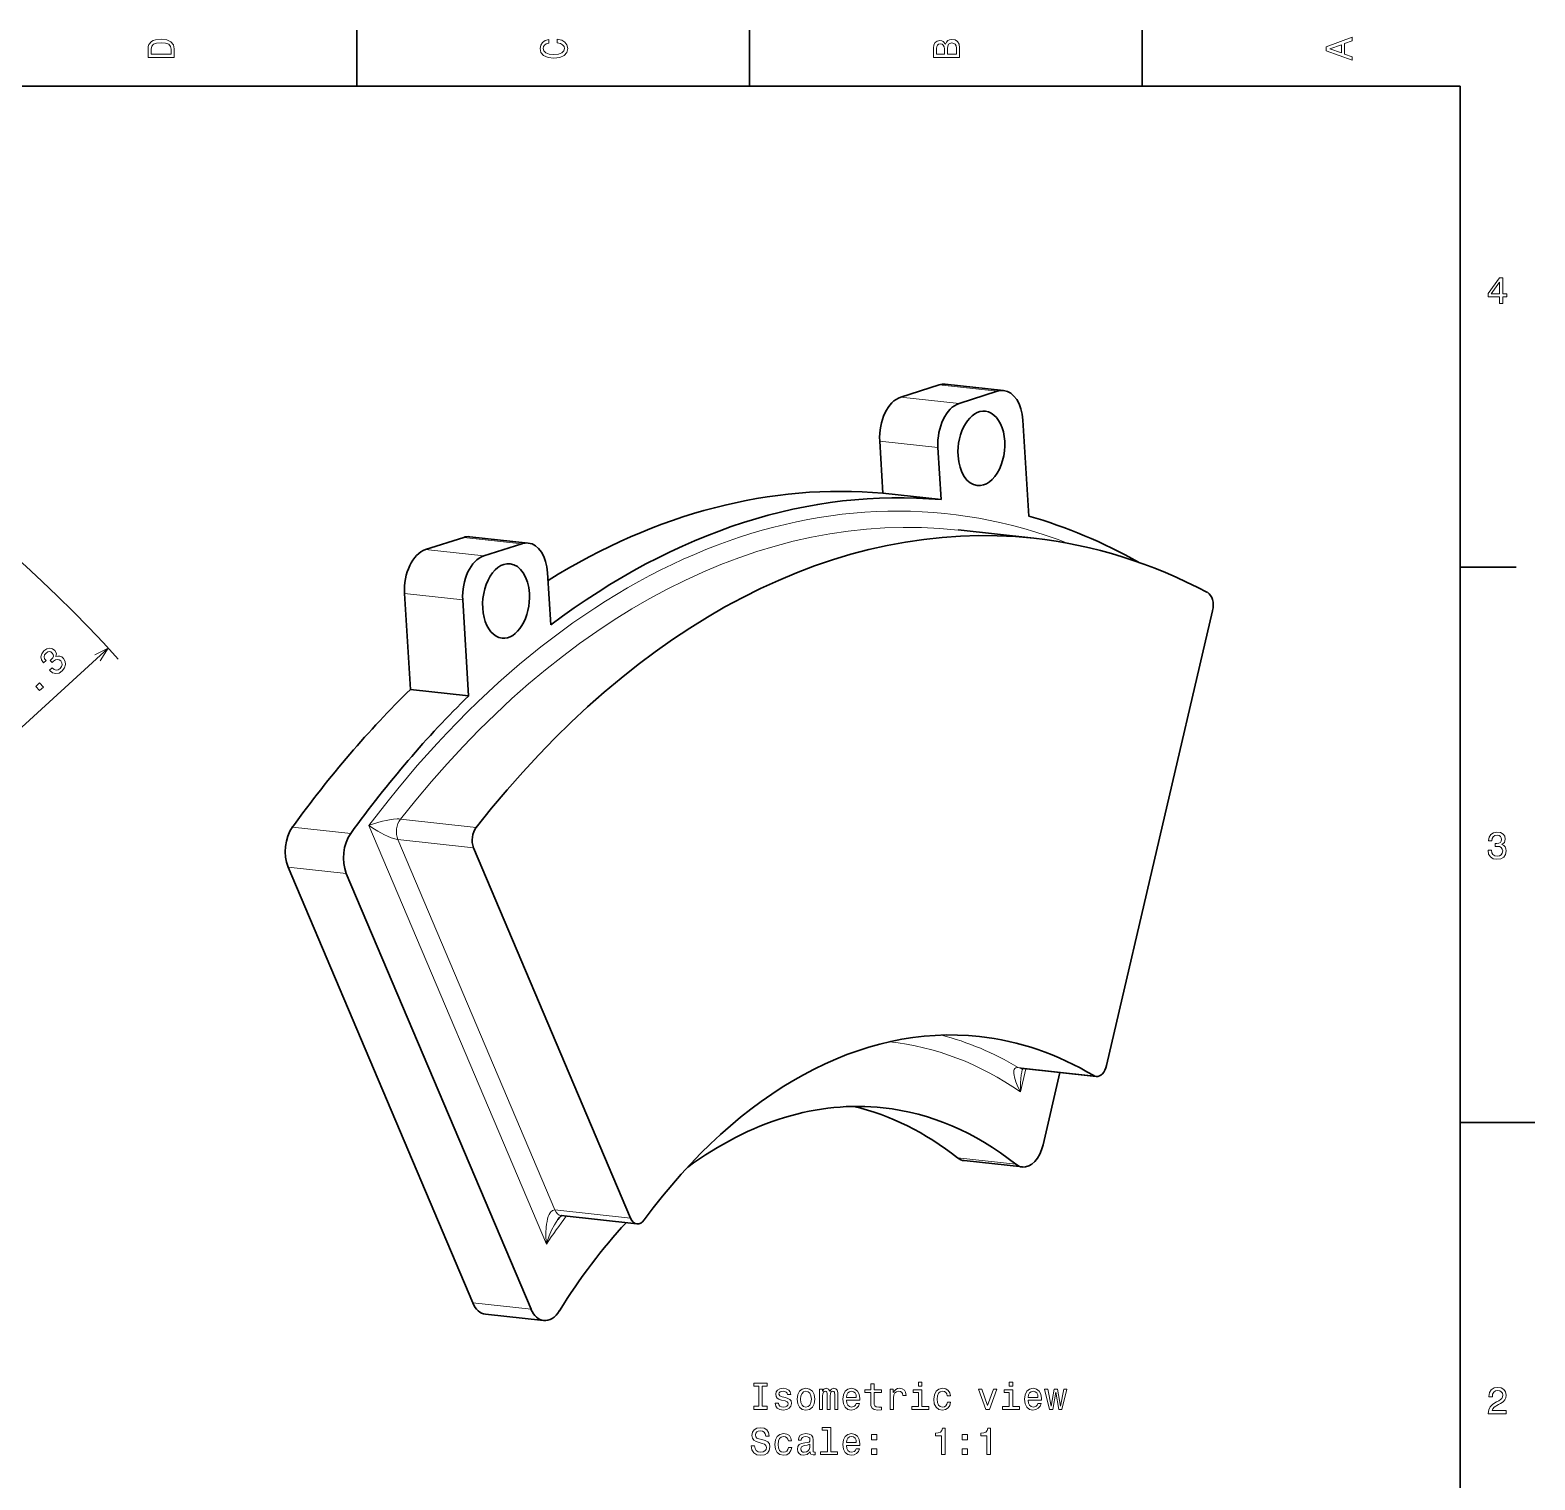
# Model space of a CAD drawing. Extents: x 0 to 420, y 0 to 297.
# Drawn here: x 218.8 to 420, y 100.7 to 294.5 of the extents above; entities that cross this region are included whole.
import ezdxf

# ---------------------------------------------------------------- set-up
doc = ezdxf.new("R2010")
doc.units = 0

msp = doc.modelspace()

# ---------------------------------------------------------------- linework, layer by layer
at = {"color": 7, "lineweight": 35, "ltscale": 0.1875}
for p, q in [((262.5, 287), (262.5, 294.5)), ((315, 287), (315, 294.5)), ((367.5, 287), (367.5, 294.5)), ((410, 222.7), (417.5, 222.7))]:
    msp.add_line(p, q, dxfattribs=at)
at = {"color": 7, "lineweight": 35}
for p, q in [((410, 287), (10, 287)), ((410, 10), (410, 287)), ((362.73, 156.11), (376.91, 216.9)), ((299.1, 135.7), (278.11, 185.21)), ((277.99, 124.38), (253.29, 182.64)), ((285.78, 123.54), (261.08, 181.79))]:
    msp.add_line(p, q, dxfattribs=at)
at = {"color": 7, "lineweight": 35, "ltscale": 0.134024}
for p, q in [((340.33, 247.09), (335.22, 245.45)), ((271.68, 225.06), (276.78, 226.7))]:
    msp.add_line(p, q, dxfattribs=at)
at = {"color": 7, "lineweight": 13, "ltscale": 0.195909}
for p, q in [((348.12, 246.24), (340.33, 247.09)), ((284.57, 225.85), (276.78, 226.7)), ((253.89, 187.98), (261.68, 187.13))]:
    msp.add_line(p, q, dxfattribs=at)
at = {"color": 7, "lineweight": 35, "ltscale": 0.195908}
for p, q in [((341.17, 247.18), (348.96, 246.33)), ((340.62, 231.74), (332.83, 232.59)), ((277.62, 226.79), (285.41, 225.94)), ((343.68, 143.4), (351.47, 142.55)), ((287.47, 122.02), (279.68, 122.87))]:
    msp.add_line(p, q, dxfattribs=at)
at = {"color": 7, "lineweight": 35, "ltscale": 0.134025}
for p, q in [((348.12, 246.24), (343.01, 244.6)), ((279.47, 224.22), (284.57, 225.85))]:
    msp.add_line(p, q, dxfattribs=at)
at = {"color": 7, "lineweight": 13, "ltscale": 0.195908}
for p, q in [((343.01, 244.6), (335.22, 245.45)), ((340.19, 238.72), (332.4, 239.57)), ((279.47, 224.22), (271.68, 225.06)), ((276.65, 218.33), (268.86, 219.18)), ((253.29, 182.64), (261.08, 181.79)), ((342.81, 143.77), (350.6, 142.92)), ((285.78, 123.54), (277.99, 124.38))]:
    msp.add_line(p, q, dxfattribs=at)
at = {"color": 7, "lineweight": 35, "ltscale": 0.320813}
for p, q in [((352.33, 229.55), (351.54, 242.36)), ((269.65, 206.37), (268.86, 219.18)), ((277.44, 205.53), (276.65, 218.33))]:
    msp.add_line(p, q, dxfattribs=at)
at = {"color": 7, "lineweight": 35, "ltscale": 0.174703}
for p, q in [((332.4, 239.57), (332.83, 232.59)), ((340.19, 238.72), (340.62, 231.74)), ((287.99, 221.97), (288.42, 215))]:
    msp.add_line(p, q, dxfattribs=at)
at = {"color": 7, "lineweight": 35, "ltscale": 0.25468}
msp.add_line((342.87, 227.69), (353, 226.58), dxfattribs=at)
at = {"color": 7, "lineweight": 13}
for p, q in [((229.24, 211.9), (108.81, 101.61)), ((287.83, 132.24), (264.11, 188.2)), ((288.97, 136.8), (267.98, 186.31))]:
    msp.add_line(p, q, dxfattribs=at)
at = {"color": 7, "lineweight": 35, "ltscale": 0.195909}
msp.add_line((277.44, 205.53), (269.65, 206.37), dxfattribs=at)
at = {"color": 7, "lineweight": 13, "ltscale": 0.25468}
for p, q in [((268.32, 189.04), (278.45, 187.94)), ((267.98, 186.31), (278.11, 185.21))]:
    msp.add_line(p, q, dxfattribs=at)
at = {"color": 7, "lineweight": 13, "ltscale": 0.254681}
for p, q in [((350.89, 155.85), (361.01, 154.75)), ((299.1, 135.7), (288.97, 136.8))]:
    msp.add_line(p, q, dxfattribs=at)
at = {"color": 7, "lineweight": 35, "ltscale": 0.254681}
for p, q in [((351.22, 155.74), (361.34, 154.64)), ((299.94, 134.94), (289.82, 136.04))]:
    msp.add_line(p, q, dxfattribs=at)
at = {"color": 7, "lineweight": 13, "ltscale": 0.07918}
msp.add_line((351.22, 152.58), (351.94, 155.66), dxfattribs=at)
at = {"color": 7, "lineweight": 35, "ltscale": 0.248136}
msp.add_line((354.24, 145.5), (356.5, 155.17), dxfattribs=at)
at = {"color": 7, "lineweight": 35, "ltscale": 0.25}
msp.add_line((410, 148.5), (420, 148.5), dxfattribs=at)
at = {"color": 7, "lineweight": 13}
for points in [[(234.58, 291.99), (234.58, 290.83), (238.08, 290.83), (238.08, 291.99), (237.97, 292.54), (237.63, 292.95), (237.08, 293.21), (236.33, 293.3), (235.57, 293.22), (235.26, 293.11), (235.02, 292.97), (234.69, 292.56), (234.61, 292.3)], [(235, 291.96), (235.08, 292.34), (235.31, 292.61), (235.72, 292.76), (236.33, 292.81), (236.92, 292.76), (237.34, 292.6), (237.58, 292.33), (237.66, 291.96), (237.66, 291.3), (235, 291.3)], [(289.28, 292.82), (289.71, 292.72), (290.01, 292.55), (290.19, 292.32), (290.26, 292.05), (290.16, 291.72), (289.89, 291.46), (289.45, 291.29), (288.83, 291.23), (288.22, 291.29), (287.77, 291.46), (287.5, 291.71), (287.41, 292.05), (287.46, 292.29), (287.6, 292.49), (287.82, 292.66), (288.14, 292.77), (288.14, 293.25), (287.66, 293.09), (287.3, 292.83), (287.07, 292.47), (286.99, 292.05), (287.11, 291.51), (287.47, 291.1), (288.05, 290.84), (288.83, 290.75), (289.62, 290.84), (290.2, 291.1), (290.56, 291.51), (290.68, 292.05), (290.58, 292.51), (290.32, 292.89), (289.88, 293.16), (289.28, 293.3)], [(341.19, 292.63), (340.9, 292.98), (340.7, 293.07), (340.46, 293.1), (340.08, 293.04), (339.81, 292.84), (339.64, 292.52), (339.58, 292.08), (339.58, 290.84), (343.08, 290.84), (343.08, 292.15), (343.01, 292.62), (342.81, 292.97), (342.48, 293.19), (342.03, 293.26), (341.74, 293.22), (341.49, 293.09), (341.31, 292.9)], [(341.04, 291.98), (341.04, 291.3), (340, 291.3), (340, 292.03), (340.03, 292.3), (340.12, 292.49), (340.28, 292.61), (340.51, 292.65), (340.74, 292.6), (340.9, 292.48), (341.01, 292.27)], [(342.66, 292.1), (342.66, 291.3), (341.46, 291.3), (341.46, 292.05), (341.49, 292.37), (341.6, 292.6), (341.78, 292.73), (342.04, 292.78), (342.32, 292.73), (342.51, 292.61), (342.63, 292.39)], [(395.58, 290.47), (395.58, 290.93), (394.55, 291.3), (394.55, 292.7), (395.58, 293.06), (395.58, 293.54), (392.08, 292.26), (392.08, 291.74)], [(394.13, 291.46), (392.58, 292), (394.13, 292.54)], [(415.28, 257.97), (415.73, 257.97), (415.73, 258.83), (416.23, 258.83), (416.23, 259.24), (415.73, 259.24), (415.73, 261.39), (415.27, 261.39), (413.74, 259.28), (413.74, 258.83), (415.28, 258.83)], [(414.16, 259.24), (415.28, 260.81), (415.28, 259.24)], [(221.4, 208.93), (221.43, 208.9), (221.81, 208.6), (222.23, 208.49), (222.67, 208.57), (223.09, 208.84), (223.42, 209.26), (223.56, 209.69), (223.5, 210.12), (223.26, 210.52), (223.03, 210.71), (222.79, 210.81), (222.53, 210.83), (222.26, 210.76), (222.32, 211.19), (222.11, 211.58), (221.79, 211.82), (221.43, 211.9), (221.04, 211.79), (220.64, 211.52), (220.36, 211.15), (220.25, 210.75), (220.32, 210.34), (220.58, 209.94), (220.61, 209.91), (220.94, 210.22), (220.75, 210.48), (220.69, 210.74), (220.75, 210.99), (220.94, 211.23), (221.16, 211.38), (221.37, 211.43), (221.57, 211.38), (221.76, 211.24), (221.89, 211.03), (221.92, 210.82), (221.83, 210.6), (221.64, 210.39), (221.49, 210.26), (221.76, 209.96), (221.93, 210.14), (222.2, 210.32), (222.46, 210.39), (222.69, 210.34), (222.9, 210.18), (223.06, 209.93), (223.1, 209.67), (223.02, 209.42), (222.82, 209.17), (222.56, 209), (222.28, 208.95), (222.01, 209.03), (221.75, 209.24)], [(220.07, 206.22), (220.58, 206.69), (220.08, 207.24), (219.56, 206.77)], [(413.73, 184.87), (413.73, 184.83), (413.81, 184.35), (414.05, 183.98), (414.42, 183.75), (414.91, 183.67), (415.44, 183.75), (415.83, 183.97), (416.08, 184.33), (416.18, 184.78), (416.13, 185.08), (416.02, 185.32), (415.84, 185.51), (415.6, 185.64), (415.93, 185.92), (416.04, 186.35), (415.97, 186.74), (415.75, 187.04), (415.4, 187.23), (414.91, 187.29), (414.46, 187.21), (414.11, 186.99), (413.89, 186.64), (413.81, 186.17), (413.81, 186.13), (414.26, 186.13), (414.3, 186.45), (414.43, 186.69), (414.64, 186.83), (414.94, 186.88), (415.2, 186.84), (415.39, 186.73), (415.51, 186.56), (415.55, 186.33), (415.51, 186.08), (415.39, 185.92), (415.18, 185.81), (414.89, 185.78), (414.69, 185.79), (414.69, 185.39), (414.94, 185.4), (415.26, 185.36), (415.49, 185.23), (415.64, 185.04), (415.69, 184.78), (415.63, 184.49), (415.48, 184.27), (415.25, 184.13), (414.94, 184.09), (414.63, 184.14), (414.39, 184.29), (414.25, 184.53), (414.19, 184.87)], [(316.24, 110.58), (315.59, 110.58), (315.59, 110.15), (317.35, 110.15), (317.35, 110.58), (316.7, 110.58), (316.7, 113.23), (317.35, 113.23), (317.35, 113.65), (315.59, 113.65), (315.59, 113.23), (316.24, 113.23)], [(319.79, 111.73), (319.36, 111.83), (319.04, 111.95), (318.93, 112.18), (318.97, 112.35), (319.07, 112.47), (319.24, 112.55), (319.49, 112.58), (319.73, 112.55), (319.91, 112.46), (320.03, 112.32), (320.08, 112.14), (320.52, 112.14), (320.52, 112.15), (320.44, 112.48), (320.24, 112.73), (319.91, 112.9), (319.49, 112.96), (319.06, 112.9), (318.75, 112.73), (318.55, 112.48), (318.49, 112.17), (318.54, 111.87), (318.68, 111.65), (318.91, 111.5), (319.25, 111.4), (319.74, 111.28), (320.04, 111.15), (320.13, 111.05), (320.16, 110.9), (320.11, 110.71), (319.99, 110.57), (319.79, 110.48), (319.53, 110.45), (319.25, 110.48), (319.05, 110.59), (318.91, 110.76), (318.86, 110.99), (318.43, 110.99), (318.5, 110.59), (318.71, 110.3), (319.04, 110.12), (319.49, 110.06), (319.96, 110.12), (320.31, 110.3), (320.52, 110.58), (320.6, 110.95), (320.54, 111.27), (320.39, 111.48), (320.13, 111.62)], [(321.37, 111.5), (321.45, 110.89), (321.68, 110.43), (322.05, 110.15), (322.54, 110.06), (323.03, 110.15), (323.4, 110.43), (323.63, 110.88), (323.72, 111.5), (323.63, 112.12), (323.4, 112.58), (323.03, 112.85), (322.54, 112.96), (322.05, 112.85), (321.68, 112.57), (321.45, 112.12)], [(324.36, 110.15), (324.76, 110.15), (324.76, 111.96), (324.79, 112.23), (324.87, 112.43), (324.98, 112.55), (325.13, 112.59), (325.25, 112.55), (325.33, 112.45), (325.38, 112.28), (325.39, 112.05), (325.39, 110.15), (325.77, 110.15), (325.77, 111.96), (325.8, 112.23), (325.87, 112.43), (326, 112.55), (326.15, 112.59), (326.27, 112.55), (326.35, 112.45), (326.4, 112.05), (326.4, 110.15), (326.81, 110.15), (326.81, 112.02), (326.78, 112.41), (326.7, 112.71), (326.54, 112.89), (326.28, 112.96), (325.97, 112.85), (325.73, 112.56), (325.55, 112.85), (325.23, 112.96), (324.95, 112.85), (324.75, 112.57), (324.75, 112.86), (324.36, 112.86)], [(327.96, 111.38), (329.73, 111.38), (329.74, 111.58), (329.66, 112.16), (329.43, 112.6), (329.08, 112.86), (328.61, 112.96), (328.15, 112.85), (327.8, 112.57), (327.57, 112.11), (327.49, 111.51), (327.57, 110.89), (327.8, 110.43), (328.14, 110.15), (328.6, 110.06), (328.99, 110.12), (329.31, 110.29), (329.55, 110.57), (329.69, 110.93), (329.25, 110.93), (329.16, 110.73), (329.03, 110.58), (328.65, 110.45), (328.37, 110.51), (328.15, 110.69), (328.01, 110.97), (327.96, 111.36)], [(331.2, 112.39), (331.2, 111.03), (331.23, 110.6), (331.37, 110.29), (331.65, 110.12), (332.13, 110.06), (332.66, 110.08), (332.66, 110.46), (332.27, 110.43), (331.93, 110.47), (331.74, 110.6), (331.66, 110.81), (331.64, 111.11), (331.64, 112.39), (332.66, 112.39), (332.66, 112.77), (331.64, 112.77), (331.64, 113.56), (331.2, 113.56), (331.2, 112.77), (330.43, 112.77), (330.43, 112.39)], [(333.81, 110.15), (334.25, 110.15), (334.25, 111.7), (334.3, 112.07), (334.43, 112.34), (334.65, 112.5), (334.95, 112.56), (335.17, 112.52), (335.34, 112.42), (335.44, 112.25), (335.48, 112.02), (335.93, 112.02), (335.87, 112.43), (335.7, 112.72), (335.42, 112.9), (335.04, 112.96), (334.79, 112.92), (334.56, 112.81), (334.37, 112.64), (334.21, 112.41), (334.21, 112.86), (333.81, 112.86)], [(338.03, 110.52), (338.03, 112.77), (336.89, 112.77), (336.89, 112.39), (337.59, 112.39), (337.59, 110.52), (336.68, 110.52), (336.68, 110.15), (338.95, 110.15), (338.95, 110.52)], [(338.05, 113.77), (337.58, 113.77), (337.58, 113.27), (338.05, 113.27)], [(341.44, 111.96), (341.88, 111.96), (341.79, 112.37), (341.57, 112.68), (341.23, 112.88), (340.79, 112.96), (340.31, 112.85), (339.94, 112.57), (339.71, 112.11), (339.63, 111.5), (339.7, 110.89), (339.93, 110.43), (340.29, 110.15), (340.78, 110.06), (341.21, 110.13), (341.55, 110.34), (341.78, 110.68), (341.88, 111.12), (341.46, 111.12), (341.38, 110.84), (341.24, 110.63), (341.04, 110.49), (340.79, 110.45), (340.48, 110.52), (340.26, 110.72), (340.13, 111.05), (340.08, 111.51), (340.13, 111.97), (340.27, 112.3), (340.49, 112.5), (340.79, 112.57), (341.05, 112.52), (341.25, 112.41), (341.38, 112.21)], [(346.6, 110.15), (347.07, 110.15), (348.05, 112.86), (347.6, 112.86), (346.83, 110.68), (346.06, 112.86), (345.59, 112.86)], [(350.18, 110.52), (350.18, 112.77), (349.04, 112.77), (349.04, 112.39), (349.73, 112.39), (349.73, 110.52), (348.83, 110.52), (348.83, 110.15), (351.1, 110.15), (351.1, 110.52)], [(350.19, 113.77), (349.72, 113.77), (349.72, 113.27), (350.19, 113.27)], [(352.25, 111.38), (354.02, 111.38), (354.03, 111.58), (353.94, 112.16), (353.72, 112.6), (353.37, 112.86), (352.9, 112.96), (352.44, 112.85), (352.09, 112.57), (351.86, 112.11), (351.78, 111.51), (351.86, 110.89), (352.08, 110.43), (352.43, 110.15), (352.89, 110.06), (353.28, 110.12), (353.6, 110.29), (353.84, 110.57), (353.98, 110.93), (353.54, 110.93), (353.45, 110.73), (353.31, 110.58), (352.94, 110.45), (352.65, 110.51), (352.44, 110.69), (352.3, 110.97), (352.25, 111.36)], [(355.53, 110.15), (355.94, 112.45), (356.34, 110.15), (356.76, 110.15), (357.43, 112.86), (357, 112.86), (356.55, 110.56), (356.15, 112.86), (355.72, 112.86), (355.32, 110.56), (354.87, 112.86), (354.44, 112.86), (355.11, 110.15)], [(413.77, 109.57), (416.18, 109.57), (416.18, 110), (414.27, 110), (414.38, 110.24), (414.56, 110.43), (415.12, 110.79), (415.42, 110.94), (415.75, 111.16), (415.99, 111.41), (416.12, 111.71), (416.18, 112.05), (416.09, 112.47), (415.85, 112.8), (415.49, 113.02), (415.02, 113.09), (414.54, 113.01), (414.17, 112.77), (413.93, 112.39), (413.85, 111.89), (413.85, 111.82), (414.31, 111.82), (414.31, 111.86), (414.35, 112.2), (414.49, 112.46), (414.71, 112.62), (414.99, 112.67), (415.29, 112.62), (415.5, 112.5), (415.65, 112.3), (415.7, 112.05), (415.66, 111.82), (415.56, 111.62), (415.4, 111.45), (415.18, 111.3), (414.88, 111.14), (414.39, 110.83), (414.04, 110.49), (413.84, 110.09), (413.77, 109.58)], [(321.82, 111.51), (321.87, 111.96), (322.01, 112.29), (322.23, 112.49), (322.54, 112.56), (322.84, 112.49), (323.07, 112.3), (323.21, 111.96), (323.26, 111.51), (323.21, 111.05), (323.07, 110.72), (322.84, 110.51), (322.54, 110.45), (322.23, 110.51), (322.01, 110.72), (321.87, 111.05)], [(327.96, 111.75), (328.01, 112.1), (328.15, 112.36), (328.36, 112.51), (328.63, 112.57), (328.9, 112.51), (329.1, 112.36), (329.23, 112.1), (329.27, 111.75)], [(352.25, 111.75), (352.3, 112.1), (352.44, 112.36), (352.64, 112.51), (352.92, 112.57), (353.18, 112.51), (353.39, 112.36), (353.52, 112.1), (353.56, 111.75)], [(315.67, 105.26), (315.21, 105.26), (315.31, 104.73), (315.57, 104.33), (315.95, 104.09), (316.48, 104.01), (317, 104.09), (317.39, 104.31), (317.63, 104.66), (317.72, 105.12), (317.65, 105.53), (317.44, 105.8), (317.09, 105.98), (316.64, 106.11), (316.24, 106.2), (315.98, 106.31), (315.84, 106.48), (315.79, 106.73), (315.84, 106.95), (315.97, 107.13), (316.17, 107.24), (316.45, 107.28), (316.73, 107.23), (316.95, 107.1), (317.1, 106.87), (317.17, 106.56), (317.63, 106.56), (317.63, 106.57), (317.55, 107.05), (317.31, 107.4), (316.94, 107.62), (316.43, 107.7), (315.98, 107.62), (315.63, 107.41), (315.4, 107.08), (315.32, 106.66), (315.38, 106.28), (315.58, 106.02), (315.88, 105.85), (316.29, 105.72), (316.7, 105.6), (317.01, 105.49), (317.19, 105.33), (317.26, 105.07), (317.2, 104.8), (317.04, 104.6), (316.81, 104.47), (316.5, 104.43), (316.16, 104.49), (315.89, 104.65), (315.73, 104.91)], [(320.19, 105.92), (320.62, 105.92), (320.53, 106.32), (320.32, 106.64), (319.98, 106.83), (319.54, 106.91), (319.06, 106.81), (318.69, 106.53), (318.46, 106.07), (318.38, 105.45), (318.45, 104.84), (318.68, 104.39), (319.04, 104.1), (319.52, 104.01), (319.96, 104.08), (320.3, 104.3), (320.53, 104.63), (320.63, 105.07), (320.21, 105.07), (320.13, 104.79), (319.99, 104.58), (319.79, 104.45), (319.54, 104.41), (319.23, 104.47), (319.01, 104.67), (318.87, 105), (318.83, 105.47), (318.87, 105.92), (319.02, 106.25), (319.24, 106.45), (319.54, 106.52), (319.8, 106.48), (320, 106.36), (320.13, 106.17)], [(323.11, 104.46), (323.11, 104.44), (323.13, 104.27), (323.21, 104.15), (323.52, 104.05), (323.77, 104.09), (323.77, 104.44), (323.67, 104.42), (323.52, 104.49), (323.5, 104.69), (323.5, 106.09), (323.44, 106.45), (323.26, 106.7), (322.95, 106.85), (322.52, 106.91), (322.1, 106.85), (321.78, 106.68), (321.59, 106.41), (321.52, 106.06), (321.52, 106.03), (321.92, 106.03), (321.96, 106.24), (322.07, 106.39), (322.25, 106.48), (322.51, 106.52), (322.75, 106.49), (322.93, 106.41), (323.04, 106.28), (323.07, 106.1), (323.05, 105.89), (322.97, 105.78), (322.77, 105.73), (322.39, 105.69), (321.96, 105.6), (321.65, 105.44), (321.47, 105.19), (321.41, 104.82), (321.46, 104.48), (321.62, 104.24), (321.87, 104.08), (322.22, 104.02), (322.69, 104.13)], [(325.42, 107.35), (325.42, 104.48), (324.5, 104.48), (324.5, 104.1), (326.77, 104.1), (326.77, 104.48), (325.86, 104.48), (325.86, 107.73), (324.72, 107.73), (324.72, 107.35)], [(327.96, 105.33), (329.73, 105.33), (329.74, 105.54), (329.66, 106.12), (329.43, 106.55), (329.08, 106.81), (328.61, 106.91), (328.15, 106.81), (327.8, 106.53), (327.57, 106.07), (327.49, 105.46), (327.57, 104.84), (327.8, 104.39), (328.14, 104.1), (328.6, 104.01), (328.99, 104.07), (329.31, 104.25), (329.55, 104.52), (329.69, 104.88), (329.25, 104.88), (329.16, 104.68), (329.03, 104.53), (328.65, 104.41), (328.37, 104.46), (328.15, 104.64), (328.01, 104.93), (327.96, 105.32)], [(331.3, 106.06), (332, 106.06), (332, 106.81), (331.3, 106.81)], [(340.67, 104.1), (341.13, 104.1), (341.13, 107.63), (340.78, 107.63), (340.69, 107.32), (340.51, 107.12), (340.23, 106.99), (339.85, 106.95), (339.85, 106.6), (340.67, 106.6)], [(343.44, 106.06), (344.14, 106.06), (344.14, 106.81), (343.44, 106.81)], [(346.74, 104.1), (347.2, 104.1), (347.2, 107.63), (346.85, 107.63), (346.76, 107.32), (346.58, 107.12), (346.3, 106.99), (345.92, 106.95), (345.92, 106.6), (346.74, 106.6)], [(323.06, 105.05), (322.99, 104.79), (322.83, 104.59), (322.59, 104.46), (322.29, 104.41), (322.1, 104.44), (321.97, 104.52), (321.88, 104.66), (321.85, 104.86), (321.88, 105.03), (321.96, 105.16), (322.28, 105.3), (322.69, 105.36), (323.06, 105.48)], [(327.96, 105.7), (328.01, 106.05), (328.15, 106.31), (328.36, 106.47), (328.63, 106.52), (328.9, 106.47), (329.1, 106.31), (329.23, 106.05), (329.27, 105.7)], [(331.3, 104.1), (332, 104.1), (332, 104.86), (331.3, 104.86)], [(343.44, 104.1), (344.14, 104.1), (344.14, 104.86), (343.44, 104.86)]]:
    msp.add_lwpolyline(points, close=True, dxfattribs=at)
for points in [[(228.17, 210.21), (229.24, 211.9), (227.47, 210.98)], [(268.32, 189.04), (268.11, 189.06), (267.88, 189.06), (267.38, 189.02), (266.88, 188.95), (266.41, 188.86), (265.91, 188.75), (265.43, 188.63), (264.43, 188.32), (264.11, 188.2)], [(267.98, 186.31), (267.77, 186.35), (267.55, 186.4), (267.07, 186.56), (266.61, 186.75), (266.17, 186.95), (265.72, 187.19), (265.29, 187.43), (264.83, 187.71), (264.11, 188.2)], [(350.89, 155.85), (350.72, 155.85), (350.59, 155.81), (350.47, 155.71), (350.39, 155.58), (350.34, 155.43), (350.32, 155.26), (350.33, 155.04), (350.36, 154.81), (350.41, 154.56), (350.49, 154.25), (350.6, 153.93), (350.87, 153.28), (351.22, 152.58)], [(351.46, 155.59), (351.38, 155.22), (351.32, 154.84), (351.27, 154.32), (351.23, 153.8), (351.21, 152.89), (351.22, 152.58)], [(288.97, 136.8), (288.81, 136.79), (288.67, 136.74), (288.55, 136.66), (288.44, 136.56), (288.32, 136.4), (288.22, 136.21), (288.09, 135.91), (287.99, 135.6), (287.92, 135.27), (287.85, 134.88), (287.81, 134.49), (287.77, 133.7), (287.77, 133.17), (287.83, 132.24)], [(289.35, 135.51), (289.12, 135.17), (288.91, 134.82), (288.53, 134.09), (288.21, 133.35), (287.94, 132.58), (287.83, 132.24)]]:
    msp.add_lwpolyline(points, dxfattribs=at)
at = {"color": 7, "lineweight": 35}
msp.add_lwpolyline([(289.35, 135.51), (289.6, 135.81), (289.78, 135.97), (289.88, 136.04)], dxfattribs=at)
at = {"color": 7, "lineweight": 13}
msp.add_arc((108.81, 101.61), 163.3, 41.7831, 74.4597, dxfattribs=at)
at = {"color": 7, "lineweight": 35}
msp.add_arc((353.14, 155.2), 1.72, 162.6988, 167.0048, dxfattribs=at)
for centre, major_axis, start_param, end_param in [((340.63, 242.21), (-0.54, -4.97), 3.141518, 3.411478), ((348.42, 241.36), (-0.54, -4.97), 3.141518, 3.411478), ((348.42, 241.36), (-0.54, -4.97), 1.840682, 3.141518), ((335.52, 240.57), (-0.54, -4.97), 3.411478, 4.982274), ((343.31, 239.72), (-0.54, -4.97), 3.411478, 4.982274), ((345.99, 238.59), (-0.54, -4.97), 3.141518, 4.982274), ((345.99, 238.59), (-0.54, -4.97), 6.283111, 9.424704), ((345.99, 238.59), (-0.54, -4.97), 4.982274, 6.283111), ((316.25, 70.14), (-17.69, -162.34), 3.152497, 3.594138), ((324.04, 69.29), (-17.69, -162.34), 3.152497, 3.67046), ((335.72, 68.02), (-17.27, -158.56), 3.141555, 3.924968), ((324.04, 69.29), (-17.69, -162.34), 2.882268, 3.035243), ((277.08, 221.82), (-0.54, -4.97), 3.141518, 3.411478), ((284.87, 220.97), (-0.54, -4.97), 3.141518, 3.411478), ((284.87, 220.97), (-0.54, -4.97), 1.840682, 3.141518), ((335.72, 68.02), (-17.27, -158.56), 2.897989, 3.141555), ((271.98, 220.18), (-0.54, -4.97), 3.411478, 4.982274), ((279.77, 219.33), (-0.54, -4.97), 3.411478, 4.982274), ((282.44, 218.2), (-0.54, -4.97), 3.141518, 6.283111), ((282.44, 218.2), (-0.54, -4.97), 1.840682, 3.141518), ((375.74, 217.42), (-0.22, -1.99), 1.378128, 2.897989), ((282.44, 218.2), (-0.54, -4.97), 6.283111, 8.123867), ((316.25, 70.14), (-17.69, -162.34), 3.787714, 3.970045), ((324.04, 69.29), (-17.69, -162.34), 3.787714, 3.970045), ((255.42, 185.1), (-0.43, -3.98), 3.970045, 5.444828), ((263.21, 184.25), (-0.43, -3.98), 3.970045, 5.444828), ((279.17, 186.44), (-0.22, -1.99), 3.924968, 5.444828), ((335.72, 68.02), (-10.02, -91.96), 3.141531, 3.95899), ((335.72, 68.02), (-10.02, -91.96), 2.863966, 3.141531), ((361.56, 156.63), (-0.22, -1.99), 0.000106, 1.378128), ((361.56, 156.63), (-0.22, -1.99), 6.005558, 6.283291), ((324.04, 69.29), (-8.84, -81.17), 3.141568, 3.660177), ((316.25, 70.14), (-8.84, -81.17), 2.769666, 3.064269), ((324.04, 69.29), (-8.84, -81.17), 2.769666, 3.141568), ((351.9, 146.52), (-0.43, -3.98), 0, 1.378128), ((344.11, 147.37), (-0.43, -3.98), 5.911259, 6.283185), ((351.9, 146.52), (-0.43, -3.98), 5.911259, 6.283185), ((324.04, 69.29), (-8.84, -81.17), 3.83778, 4.05329), ((300.16, 136.93), (-0.22, -1.99), 5.444828, 6.283249), ((300.16, 136.93), (-0.22, -1.99), 0.000064, 0.817398), ((280.11, 126.84), (-0.43, -3.98), 5.444828, 6.283185), ((287.9, 125.99), (-0.43, -3.98), 5.444828, 6.283185), ((287.9, 125.99), (-0.43, -3.98), 0, 0.911697)]:
    msp.add_ellipse(centre, major_axis=major_axis, ratio=0.621224, start_param=start_param, end_param=end_param, dxfattribs=at)
at = {"color": 7, "lineweight": 13}
for centre, major_axis, start_param, end_param in [((324.04, 69.29), (-17.49, -160.55), 2.977228, 3.948521), ((325.6, 69.12), (-17.27, -158.56), 3.141537, 3.924968), ((269.04, 187.54), (0.22, 1.99), 0.783375, 2.303235), ((324.04, 69.29), (-9.8, -89.97), 2.815725, 3.143922), ((325.6, 69.12), (-10.02, -91.96), 2.863966, 3.052835), ((351.43, 157.73), (0.22, 1.99), 2.863965, 3.141697), ((324.04, 69.29), (-9.8, -89.97), 3.947774, 4.007231), ((290.03, 138.03), (0.22, 1.99), 2.303235, 3.141654)]:
    msp.add_ellipse(centre, major_axis=major_axis, ratio=0.621224, start_param=start_param, end_param=end_param, dxfattribs=at)

doc.saveas('drawing.dxf')
